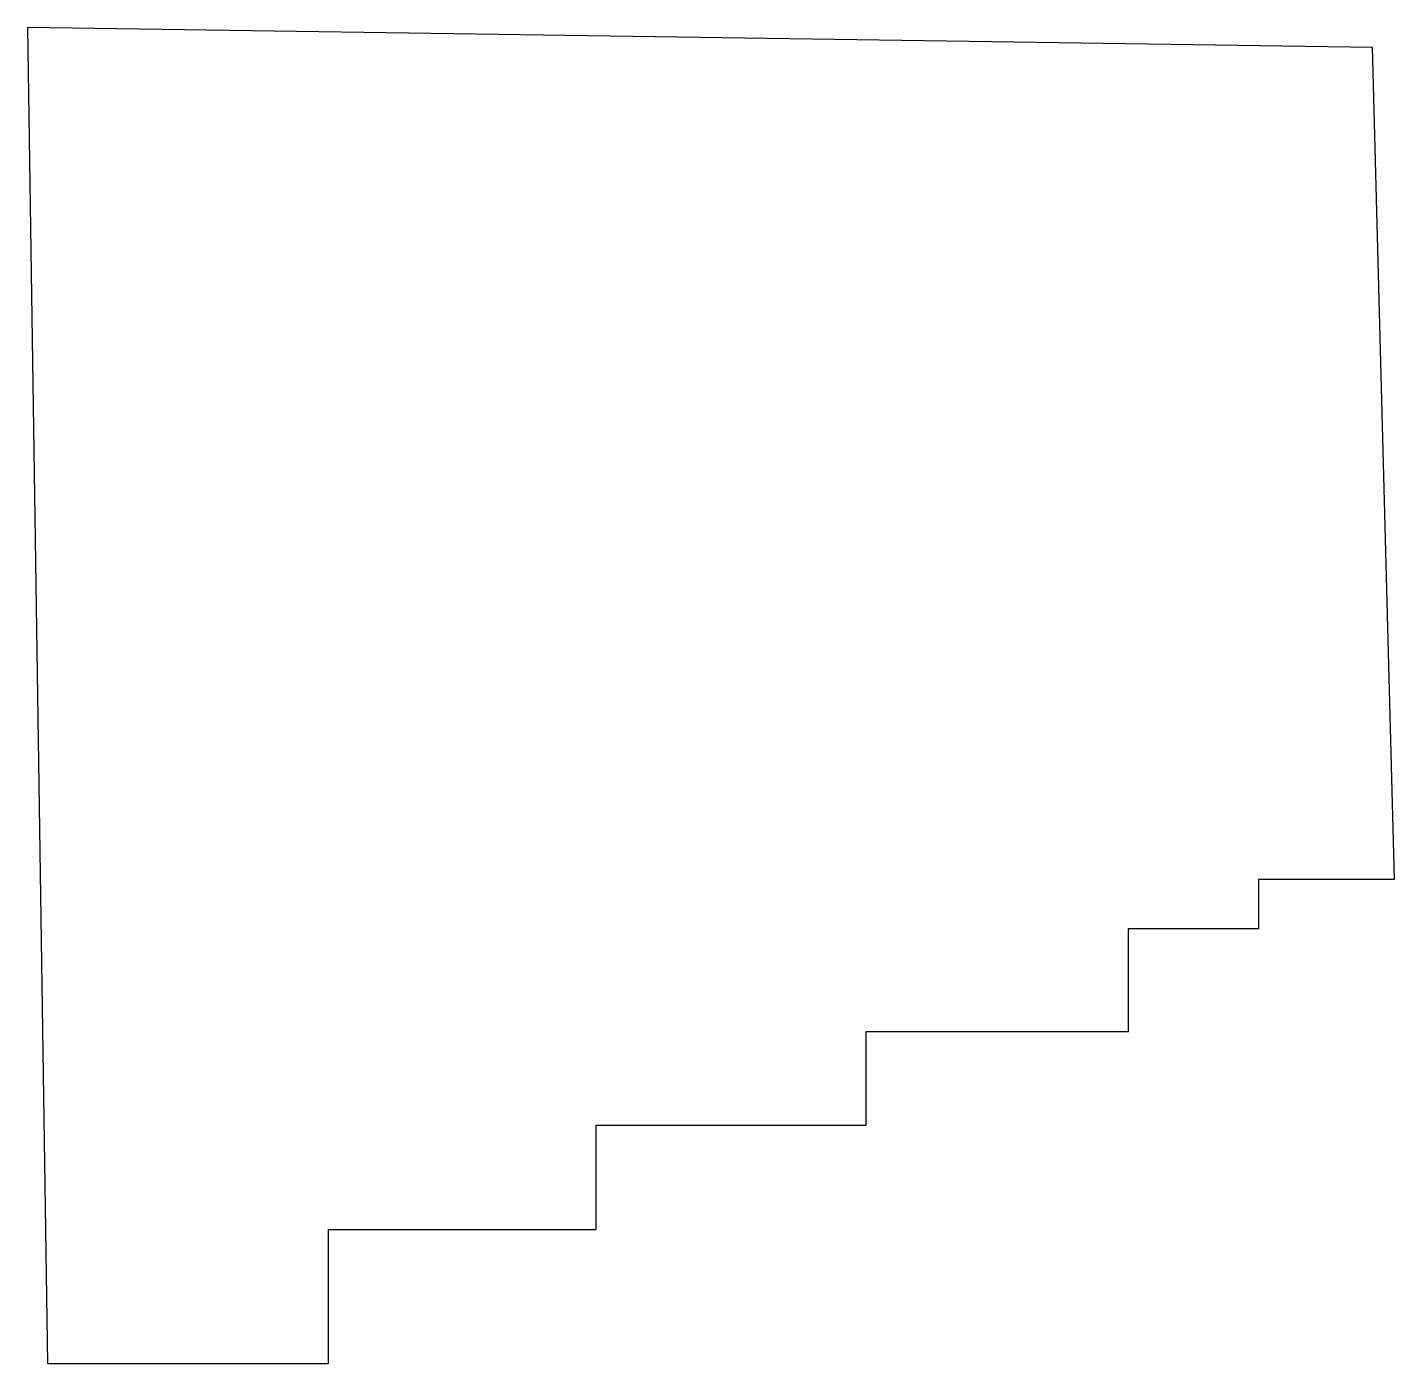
# Model space of a CAD drawing. Extents: x 46.5 to 95.7, y 45.9 to 94.1.
import ezdxf

# ---------------------------------------------------------------- set-up
doc = ezdxf.new("R2010")
doc.units = 0
doc.layers.add('Layer_1', color=7, linetype='CONTINUOUS')

msp = doc.modelspace()

# ---------------------------------------------------------------- linework, layer by layer
at = {"layer": 'Layer_1', "color": 7}
msp.add_lwpolyline([(95.737008, 63.390628), (94.943295, 93.354728), (46.458293, 94.082294), (47.185896, 45.928128), (57.30621, 45.928128), (57.30621, 50.756707), (66.963502, 50.756707), (66.963502, 54.527018), (76.687008, 54.527018), (76.687008, 57.900525), (86.145898, 57.900525), (86.145898, 61.604624), (90.842183, 61.604624), (90.842183, 63.390628), (95.737008, 63.390628), (95.737008, 63.390628)], dxfattribs=at)

doc.saveas('drawing.dxf')
